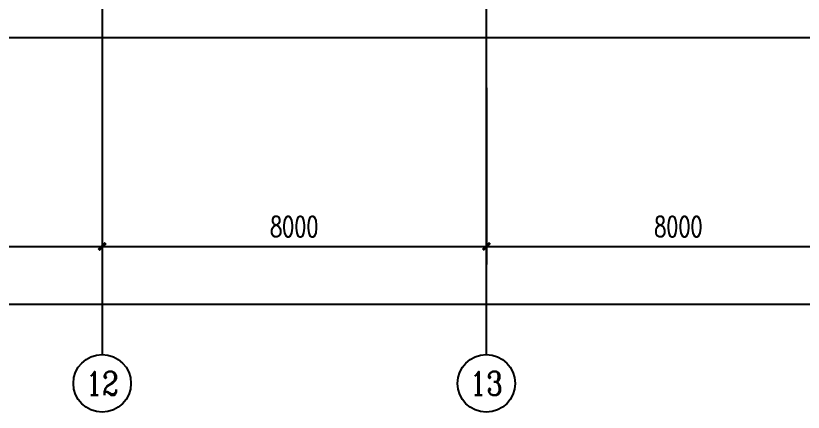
# Model space of a CAD drawing. Extents: x 0 to 2838408, y -923048 to 203859.
# Drawn here: x 2754963 to 2771363, y -278292 to -270041 of the extents above; entities that cross this region are included whole.
import ezdxf
from ezdxf.enums import TextEntityAlignment as Align

# ---------------------------------------------------------------- set-up
doc = ezdxf.new("R2010")
doc.units = 0
doc.header["$LTSCALE"] = 1000
for name, color, linetype in [('AXIS', 3, 'Continuous'), ('AXIS_TEXT', 7, 'Continuous'), ('DOTE', 8, 'Continuous'), ('GROUND', 2, 'Continuous'), ('XREF', 8, 'Continuous')]:
    doc.layers.add(name, color=color, linetype=linetype)
doc.styles.add('_TCH_AXIS', font='COMPLEX', dxfattribs={"bigfont": 'GBCBIG'})
doc.styles.add('A_DIM_T3', font='SIMPLEX', dxfattribs={"width": 0.7, "bigfont": 'HZ'})
doc.styles.add('COMPLEX', font='COMPLEX')
doc.dimstyles.new('_TCH_ARCH&&150', dxfattribs={"dimtxt": 420, "dimasz": 150, "dimexe": 375, "dimexo": 450, "dimgap": 202.5, "dimtad": 1, "dimdec": 0, "dimzin": 0, "dimdsep": 46, "dimtxsty": 'A_DIM_T3', "dimblk": 'ARCHTICK', "dimcen": 0.09, "dimclrt": 7, "dimazin": 2, "dimtfac": 1, "dimtdec": 0, "dimtix": 1, "dimtmove": 2, "dimatfit": 3, "dimfxl": 150, "dimtolj": 1, "dimtzin": 0, "dimarcsym": 0})

# ---------------------------------------------------------------- blocks, each defined once
blk = doc.blocks.new('_ArchTick')
at = {"color": 0, "linetype": 'ByBlock', "const_width": 0.4}
blk.add_lwpolyline([(-0.5, -0.5), (0.5, 0.5)], dxfattribs=at)
blk = doc.blocks.new('*D846')
at = {"layer": 'AXIS', "color": 0, "lineweight": -2, "transparency": 16777216}
for p, q in [((2412717, -271542), (2412717, -275217)), ((2420717, -271542), (2420717, -275217)), ((2412717, -274842), (2420717, -274842))]:
    blk.add_line(p, q, dxfattribs=at)
at = {"layer": 'Defpoints', "color": 0, "transparency": 16777216}
for p in [(2412717, -271092), (2420717, -271092), (2420717, -274842)]:
    blk.add_point(p, dxfattribs=at)
at = {"layer": 'AXIS', "color": 0, "lineweight": -2, "transparency": 16777216, "xscale": 150, "yscale": 150, "zscale": 150, "rotation": 180}
blk.add_blockref('_ArchTick', (2412717, -274842), dxfattribs=at)
at = {"layer": 'AXIS', "color": 0, "lineweight": -2, "transparency": 16777216, "xscale": 150, "yscale": 150, "zscale": 150}
blk.add_blockref('_ArchTick', (2420717, -274842), dxfattribs=at)
at = {"layer": 'AXIS', "color": 7, "transparency": 16777216, "insert": (2416717, -274430), "char_height": 420, "attachment_point": 5, "style": 'A_DIM_T3'}
blk.add_mtext('\\A1;8000', dxfattribs=at)
blk = doc.blocks.new('*D847')
at = {"layer": 'AXIS', "color": 0, "lineweight": -2, "transparency": 16777216}
for p, q in [((2420717, -271542), (2420717, -275217)), ((2428717, -271542), (2428717, -275217)), ((2420717, -274842), (2428717, -274842))]:
    blk.add_line(p, q, dxfattribs=at)
at = {"layer": 'Defpoints', "color": 0, "transparency": 16777216}
for p in [(2420717, -271092), (2428717, -271092), (2428717, -274842)]:
    blk.add_point(p, dxfattribs=at)
at = {"layer": 'AXIS', "color": 0, "lineweight": -2, "transparency": 16777216, "xscale": 150, "yscale": 150, "zscale": 150, "rotation": 180}
blk.add_blockref('_ArchTick', (2420717, -274842), dxfattribs=at)
at = {"layer": 'AXIS', "color": 0, "lineweight": -2, "transparency": 16777216, "xscale": 150, "yscale": 150, "zscale": 150}
blk.add_blockref('_ArchTick', (2428717, -274842), dxfattribs=at)
at = {"layer": 'AXIS', "color": 7, "transparency": 16777216, "insert": (2424717, -274430), "char_height": 420, "attachment_point": 5, "style": 'A_DIM_T3'}
blk.add_mtext('\\A1;8000', dxfattribs=at)
blk = doc.blocks.new('*D848')
at = {"layer": 'AXIS', "color": 0, "lineweight": -2, "transparency": 16777216}
for p, q in [((2428717, -271542), (2428717, -275217)), ((2436717, -271542), (2436717, -275217)), ((2428717, -274842), (2436717, -274842))]:
    blk.add_line(p, q, dxfattribs=at)
at = {"layer": 'Defpoints', "color": 0, "transparency": 16777216}
for p in [(2428717, -271092), (2436717, -271092), (2436717, -274842)]:
    blk.add_point(p, dxfattribs=at)
at = {"layer": 'AXIS', "color": 0, "lineweight": -2, "transparency": 16777216, "xscale": 150, "yscale": 150, "zscale": 150, "rotation": 180}
blk.add_blockref('_ArchTick', (2428717, -274842), dxfattribs=at)
at = {"layer": 'AXIS', "color": 0, "lineweight": -2, "transparency": 16777216, "xscale": 150, "yscale": 150, "zscale": 150}
blk.add_blockref('_ArchTick', (2436717, -274842), dxfattribs=at)
at = {"layer": 'AXIS', "color": 7, "transparency": 16777216, "insert": (2432717, -274430), "char_height": 420, "attachment_point": 5, "style": 'A_DIM_T3'}
blk.add_mtext('\\A1;8000', dxfattribs=at)
blk = doc.blocks.new('*D853')
at = {"layer": 'AXIS', "color": 0, "lineweight": -2, "transparency": 16777216}
for p, q in [((2344917, -271542), (2344917, -276417)), ((2452117, -271542), (2452117, -276417)), ((2344917, -276042), (2452117, -276042))]:
    blk.add_line(p, q, dxfattribs=at)
at = {"layer": 'Defpoints', "color": 0, "transparency": 16777216}
for p in [(2344917, -271092), (2452117, -271092), (2452117, -276042)]:
    blk.add_point(p, dxfattribs=at)
at = {"layer": 'AXIS', "color": 0, "lineweight": -2, "transparency": 16777216, "xscale": 150, "yscale": 150, "zscale": 150, "rotation": 180}
blk.add_blockref('_ArchTick', (2344917, -276042), dxfattribs=at)
at = {"layer": 'AXIS', "color": 0, "lineweight": -2, "transparency": 16777216, "xscale": 150, "yscale": 150, "zscale": 150}
blk.add_blockref('_ArchTick', (2452117, -276042), dxfattribs=at)
at = {"layer": 'AXIS', "color": 7, "transparency": 16777216, "insert": (2398517, -275630), "char_height": 420, "attachment_point": 5, "style": 'A_DIM_T3'}
blk.add_mtext('\\A1;107200', dxfattribs=at)
blk = doc.blocks.new('_AXISO')
at = {"color": 0}
blk.add_circle((0, 0), 0.5, dxfattribs=at)
at = {"layer": 'AXIS_TEXT', "color": 0, "style": 'COMPLEX', "width": 1.041667}
blk.add_attdef('A', text='', height=0.56, dxfattribs=at).set_placement((-0.25, -0.28), (0.25, -0.28), align=Align.FIT)
blk = doc.blocks.new('1F1')
at = {"layer": 'AXIS'}
for p, q in [((2420716.7, -271092.2), (2420716.7, -277092.2)), ((2428716.7, -271092.2), (2428716.7, -277092.2))]:
    blk.add_line(p, q, dxfattribs=at)
at = {"layer": 'DOTE'}
for p, q in [((2420716.7, -187892.2), (2420716.7, -271092.2)), ((2428716.7, -187892.2), (2428716.7, -271092.2))]:
    blk.add_line(p, q, dxfattribs=at)
at = {"layer": 'GROUND'}
blk.add_line((2409616.7, -270492.2), (2435916.7, -270492.2), dxfattribs=at)
at = {"layer": 'AXIS'}
ref = blk.add_blockref('_AXISO', (2420716.7, -277692.2), dxfattribs=dict(at, xscale=1200, yscale=1200, zscale=1200))
ref.add_attrib('A', '12', dxfattribs={"layer": 'AXIS_TEXT', "height": 492.67, "style": '_TCH_AXIS'}).set_placement((2420376.6, -277938.5), (2421056.9, -277938.5), align=Align.FIT)
ref = blk.add_blockref('_AXISO', (2428716.7, -277692.2), dxfattribs=dict(at, xscale=1200, yscale=1200, zscale=1200))
ref.add_attrib('A', '13', dxfattribs={"layer": 'AXIS_TEXT', "height": 492.67, "style": '_TCH_AXIS'}).set_placement((2428376.6, -277938.5), (2429056.9, -277938.5), align=Align.FIT)
for p1, p2, distance, picture, middle in [((2344916.7, -271092.2), (2452116.7, -271092.2), -4950, '*D853', (2398516.7, -275629.7)), ((2412716.7, -271092.2), (2420716.7, -271092.2), -3750, '*D846', (2416716.7, -274429.7)), ((2420716.7, -271092.2), (2428716.7, -271092.2), -3750, '*D847', (2424716.7, -274429.7)), ((2428716.7, -271092.2), (2436716.7, -271092.2), -3750, '*D848', (2432716.7, -274429.7))]:
    dim = blk.add_aligned_dim(p1=p1, p2=p2, distance=distance, dimstyle='_TCH_ARCH&&150', dxfattribs=at)
    dim.commit()
    dim.dimension.update_dxf_attribs({"geometry": picture, "text_midpoint": middle})

msp = doc.modelspace()

# ---------------------------------------------------------------- block references
at = {"layer": 'XREF'}
msp.add_blockref('1F1', (336045.8, 0), dxfattribs=at)

doc.saveas('drawing.dxf')
